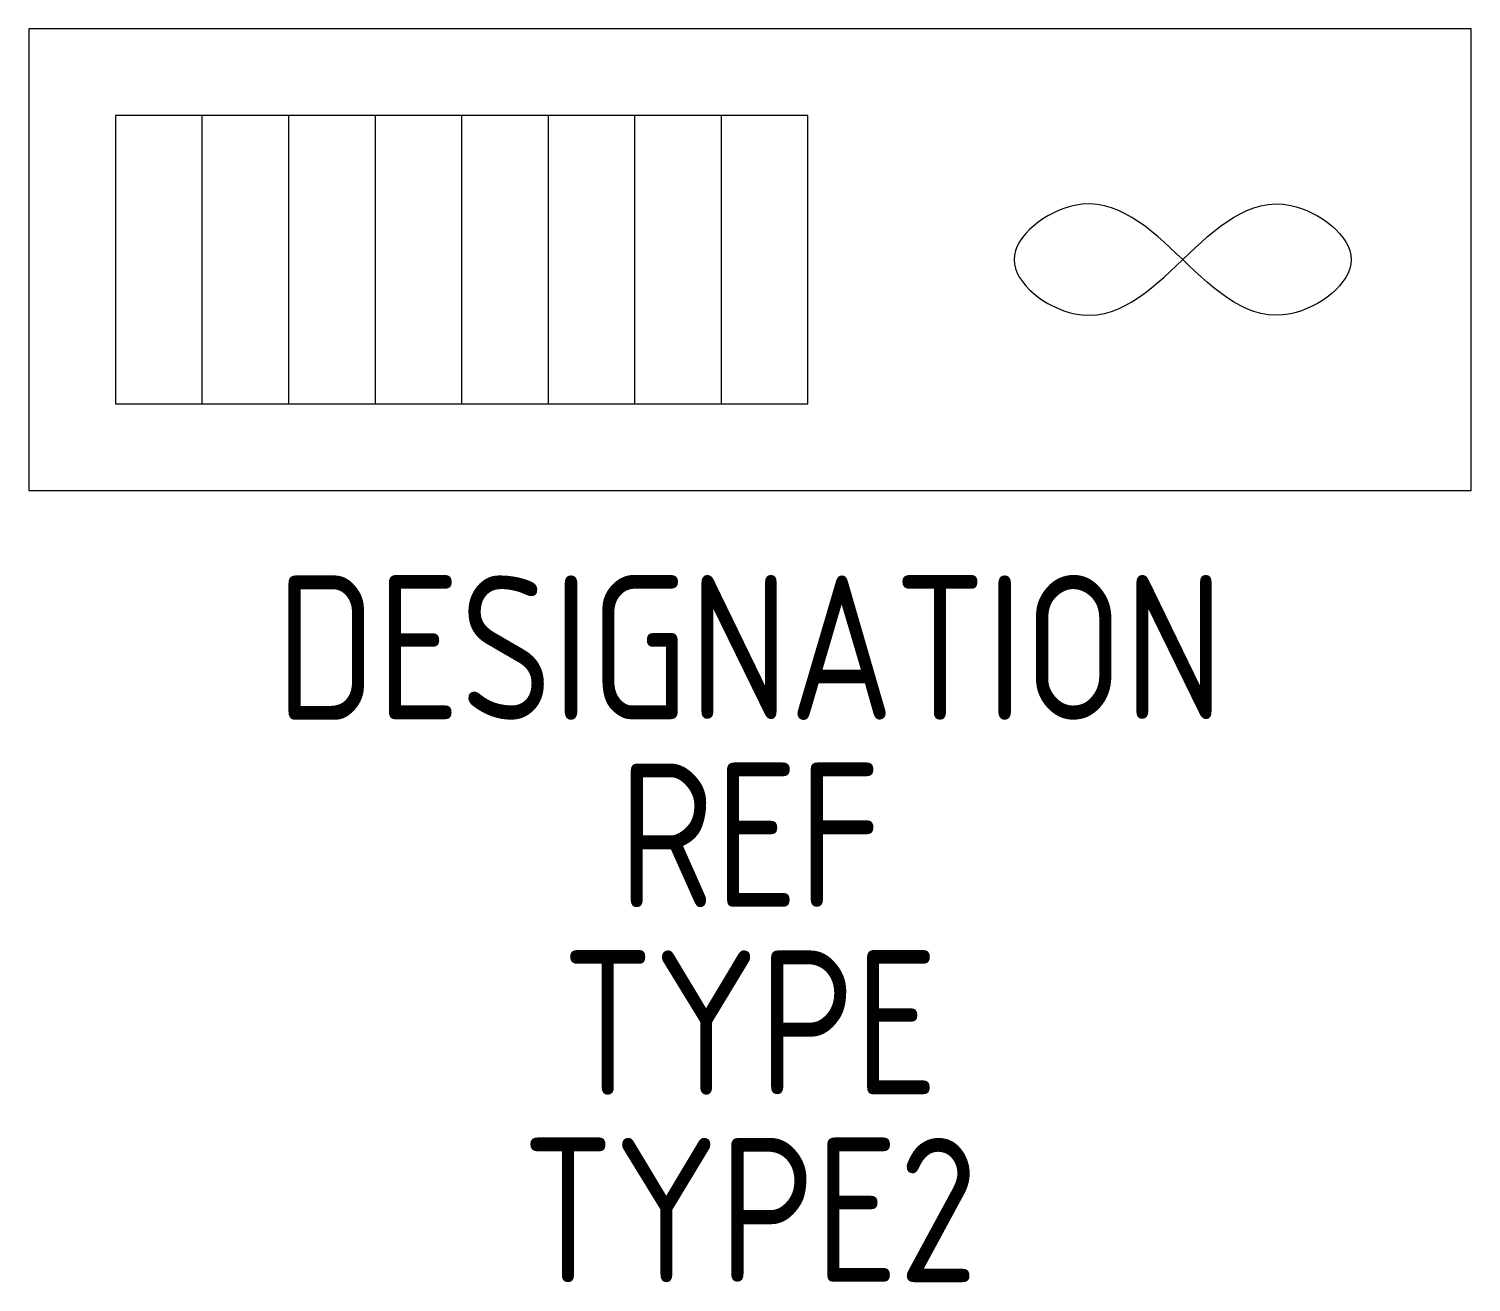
# Model space of a CAD drawing. Header units: millimetres. Extents: x 0 to 25, y -21.7 to 0.
import ezdxf
from ezdxf.enums import TextEntityAlignment as Align

# ---------------------------------------------------------------- set-up
doc = ezdxf.new("R2010")
doc.units = ezdxf.units.MM
for name, color, linetype in [('SYMB_FIL_FIN', 1, 'Continuous'), ('SYMB_TXT_NOM', 3, 'Continuous'), ('SYMBOLE', 3, 'Continuous')]:
    doc.layers.add(name, color=color, linetype=linetype)
doc.styles.add('NET2_5', font='isocp.shx', dxfattribs={"width": 0.9, "height": 2.5})

msp = doc.modelspace()

# ---------------------------------------------------------------- linework, layer by layer
at = {"layer": 'SYMB_FIL_FIN'}
for p, q in [((3, -1.5), (3, -6.5)), ((4.5, -1.5), (4.5, -6.5)), ((6, -1.5), (6, -6.5)), ((7.5, -1.5), (7.5, -6.5)), ((9, -1.5), (9, -6.5)), ((10.5, -1.5), (10.5, -6.5)), ((12, -1.5), (12, -6.5))]:
    msp.add_line(p, q, dxfattribs=at)
msp.add_lwpolyline([(1.5, -6.5), (13.5, -6.5), (13.5, -1.5), (1.5, -1.5)], close=True, dxfattribs=at)
for points in [[(20, -4), (18.125, -4.938), (17.077, -4), (18.125, -3.062), (20, -4)], [(20, -4), (21.875, -4.938), (22.923, -4), (21.875, -3.062), (20, -4)]]:
    msp.add_spline(points, degree=3, dxfattribs=at)
at = {"layer": 'SYMBOLE'}
msp.add_lwpolyline([(0, -8), (25, -8), (25, 0), (0, 0)], close=True, dxfattribs=at)

# ---------------------------------------------------------------- texts
at = {"layer": 'SYMB_TXT_NOM', "style": 'NET2_5', "width": 0.9, "flags": 8}
for tag, text, p in [('DESIGNATION', 'R?', (12.5, -11.974)), ('REF', '', (12.5, -15.224)), ('TYPE', '', (12.5, -18.474)), ('TYPE2', '', (12.5, -21.724))]:
    msp.add_attdef(tag, text=text, height=2.5, dxfattribs=at).set_placement(p, align=Align.CENTER)

doc.saveas('drawing.dxf')
